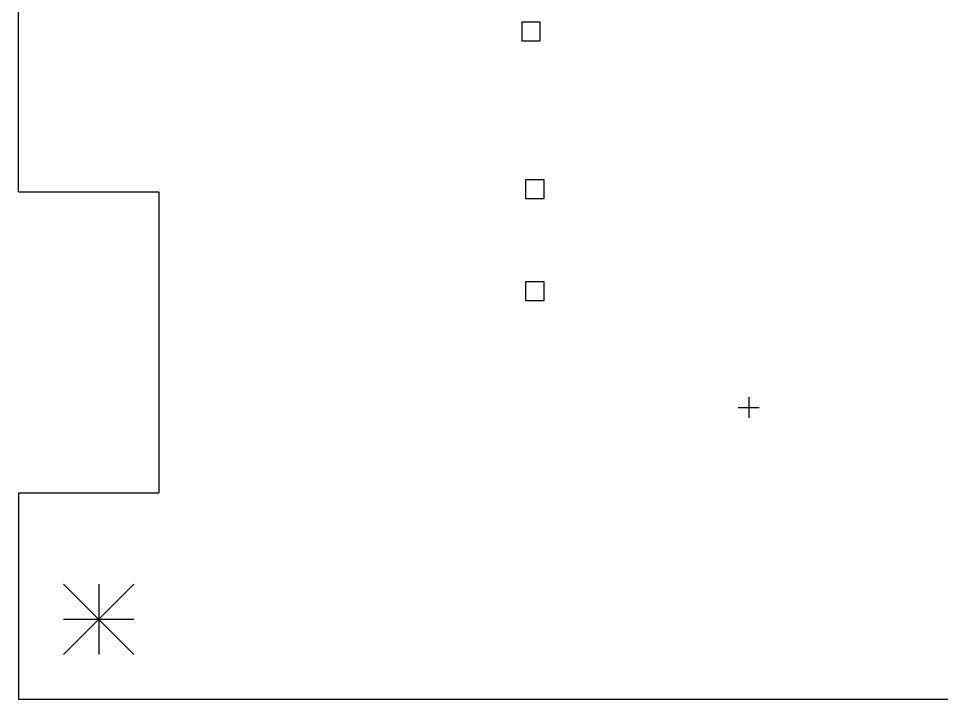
# Model space of a CAD drawing. Extents: x -2 to 92, y -24 to 92.
# Drawn here: x 0 to 45.98, y 0 to 33.93 of the extents above; entities that cross this region are included whole.
import ezdxf

# ---------------------------------------------------------------- set-up
doc = ezdxf.new("R2010")
doc.units = 0
doc.layers.add('BLACK', color=7, linetype='CONTINUOUS')

msp = doc.modelspace()

# ---------------------------------------------------------------- linework, layer by layer
at = {"layer": 'BLACK', "linetype": 'CONTINUOUS'}
for p, q in [((0, 25.3), (0, 92)), ((25.997124, 33.744624), (25.077876, 33.744624)), ((25.077876, 33.744624), (25.077876, 32.825376)), ((25.997124, 32.825376), (25.997124, 33.744624)), ((25.077876, 32.825376), (25.997124, 32.825376)), ((26.184624, 25.884624), (25.265376, 25.884624)), ((25.265376, 25.884624), (25.265376, 24.965376)), ((26.184624, 24.965376), (26.184624, 25.884624)), ((0, 25.3), (7, 25.3)), ((7, 25.3), (7, 10.3)), ((25.265376, 24.965376), (26.184624, 24.965376)), ((26.184624, 20.804624), (25.265376, 20.804624)), ((25.265376, 20.804624), (25.265376, 19.885376)), ((26.184624, 19.885376), (26.184624, 20.804624)), ((25.265376, 19.885376), (26.184624, 19.885376)), ((36.38, 15.07), (36.38, 14.03)), ((35.86, 14.55), (36.9, 14.55)), ((0, 10.3), (7, 10.3)), ((0, 10.3), (0, 0)), ((2.25, 5.75), (5.75, 2.25)), ((5.75, 5.75), (2.25, 2.25)), ((4, 5.75), (4, 2.25)), ((2.25, 4), (5.75, 4)), ((92, 0), (0, 0))]:
    msp.add_line(p, q, dxfattribs=at)

doc.saveas('drawing.dxf')
